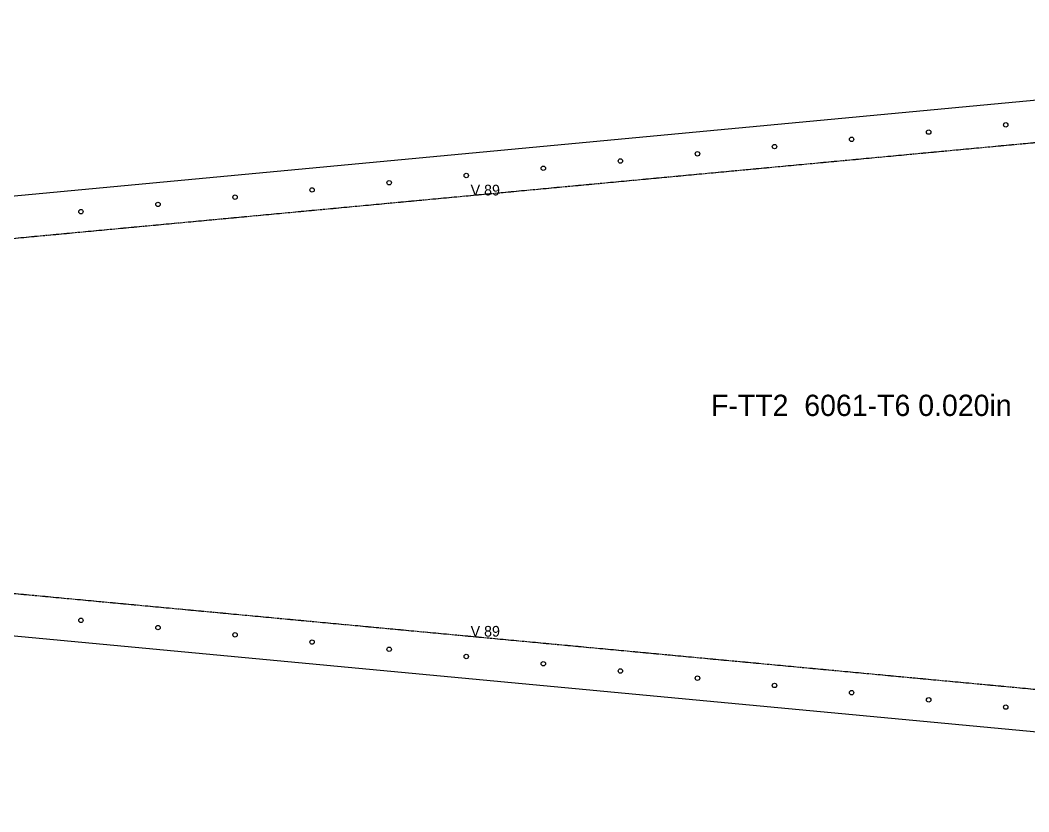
# Model space of a CAD drawing. Header units: millimetres. Extents: x 0 to 2527, y 0 to 1219.
# Drawn here: x 554 to 1122, y 491 to 937 of the extents above; entities that cross this region are included whole.
import ezdxf

# ---------------------------------------------------------------- set-up
doc = ezdxf.new("R2010")
doc.units = ezdxf.units.MM
doc.linetypes.add('DASHED', pattern=[1.524, 1.27, -0.254])
for name, color, linetype in [('CUT', 7, 'CONTINUOUS'), ('ETCH', 8, 'CONTINUOUS'), ('HOLE', 6, 'CONTINUOUS'), ('VALLEY', 1, 'DASHED')]:
    doc.layers.add(name, color=color, linetype=linetype)

msp = doc.modelspace()

# ---------------------------------------------------------------- linework, layer by layer
at = {"layer": 'CUT'}
msp.add_lwpolyline([(1610.15, 514.68), (1610.15, 514.68), (1610.15, 514.68), (1610.15, 514.68), (1605.14, 491.22), (0, 641.72), (5.01, 665.18), (5.01, 763.18), (0, 786.65), (1605.14, 937.15), (1610.15, 913.68), (1610.15, 514.68)], close=True, dxfattribs=at)
at = {"layer": 'HOLE'}
for centre in [(1109.15, 878.17), (1022.29, 870.02), (1065.72, 874.1), (978.85, 865.95), (891.99, 857.81), (935.42, 861.88), (848.55, 853.73), (805.12, 849.66), (718.25, 841.52), (761.69, 845.59), (674.82, 837.44), (587.95, 829.3), (631.39, 833.37), (587.95, 599.07), (631.39, 594.99), (674.82, 590.92), (718.25, 586.85), (761.69, 582.78), (805.12, 578.7), (848.55, 574.63), (891.99, 570.56), (935.42, 566.49), (978.85, 562.41), (1022.29, 558.34), (1065.72, 554.27), (1109.15, 550.2)]:
    msp.add_circle(centre, 1.25, dxfattribs=at)
at = {"layer": 'VALLEY'}
for p, q in [((5.01, 763.18), (1610.15, 913.68)), ((1610.15, 514.68), (5.01, 665.18))]:
    msp.add_line(p, q, dxfattribs=at)

# ---------------------------------------------------------------- texts
at = {"layer": 'ETCH'}
for s, height, p in [('V 89', 6, (807.58, 838.43)), ('F-TT2  6061-T6 0.020in', 12, (943.02, 714.18)), ('V 89', 6, (807.58, 589.93))]:
    msp.add_text(s, height=height, dxfattribs=at).set_placement(p)

doc.saveas('drawing.dxf')
